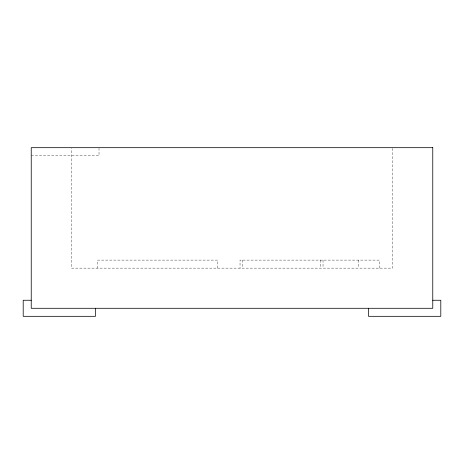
<?xml version="1.0" encoding="UTF-8"?>
<svg xmlns="http://www.w3.org/2000/svg" width="464" height="464" viewBox="0 0 464 464"><rect width="100%" height="100%" fill="white"/><g stroke="black" fill="none" stroke-linecap="round" stroke-linejoin="round"><path stroke-width="0.35" stroke-dasharray="2.32 1.74" d="M31.233 155.707L99.018 155.707L99.018 148.347M392.614 148.399L392.614 268.14L71.386 268.14L71.386 148.399M379.25 268.14L379.25 260.107L240.033 260.107L240.033 268.14M358.336 260.107L358.336 268.14M323.031 260.107L323.031 268.14M320.34 260.107L320.34 268.14M242.724 260.107L242.724 268.14M217.581 268.14L217.581 260.107L97.608 260.107L97.608 268.14"/><path stroke-width="0.7" d="M31.233 300.26L23.2 300.26L23.2 316.32L95.48 316.32L95.48 308.293M432.767 300.26L440.8 300.26L440.8 316.32L368.52 316.32L368.52 308.293M432.767 147.68L31.233 147.68L31.233 308.293L432.767 308.293L432.767 147.68"/></g></svg>
